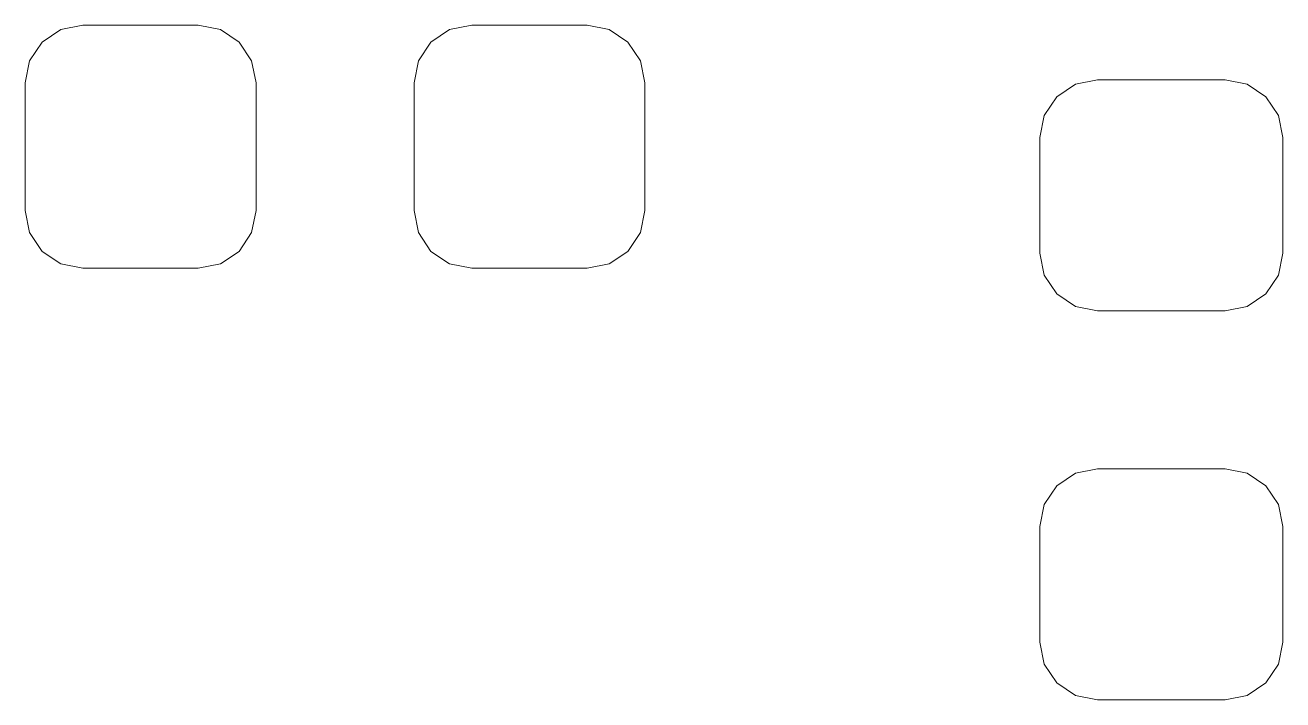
# Model space of a CAD drawing. Header units: millimetres. Extents: x -50 to 46, y -112 to 132.
# Drawn here: x -27.15 to -21.98, y 129.14 to 131.91 of the extents above; entities that cross this region are included whole.
import ezdxf

# ---------------------------------------------------------------- set-up
doc = ezdxf.new("R2010")
doc.units = ezdxf.units.MM
doc.header["$MEASUREMENT"] = 0
doc.layers.add('Layer 1', color=7, linetype='Continuous')

msp = doc.modelspace()

# ---------------------------------------------------------------- linework, layer by layer
at = {"layer": 'Layer 1', "lineweight": 9}
for points in [[(-26.2024, 131.1512), (-26.2024, 131.1512), (-26.2205, 131.0603), (-26.2205, 131.0603), (-26.2205, 131.0603), (-26.2205, 131.0603), (-26.272, 130.9833), (-26.272, 130.9833), (-26.272, 130.9833), (-26.272, 130.9833), (-26.349, 130.9318), (-26.349, 130.9318), (-26.349, 130.9318), (-26.349, 130.9318), (-26.4399, 130.9137), (-26.4399, 130.9137), (-26.4399, 130.9137), (-26.4399, 130.9137), (-26.9149, 130.9137), (-26.9149, 130.9137), (-26.9149, 130.9137), (-26.9149, 130.9137), (-27.0058, 130.9318), (-27.0058, 130.9318), (-27.0058, 130.9318), (-27.0058, 130.9318), (-27.0828, 130.9833), (-27.0828, 130.9833), (-27.0828, 130.9833), (-27.0828, 130.9833), (-27.1343, 131.0603), (-27.1343, 131.0603), (-27.1343, 131.0603), (-27.1343, 131.0603), (-27.1524, 131.1512), (-27.1524, 131.1512), (-27.1524, 131.1512), (-27.1524, 131.1512), (-27.1524, 131.6762), (-27.1524, 131.6762), (-27.1524, 131.6762), (-27.1524, 131.6762), (-27.1343, 131.7671), (-27.1343, 131.7671), (-27.1343, 131.7671), (-27.1343, 131.7671), (-27.0828, 131.8441), (-27.0828, 131.8441), (-27.0828, 131.8441), (-27.0828, 131.8441), (-27.0058, 131.8956), (-27.0058, 131.8956), (-27.0058, 131.8956), (-27.0058, 131.8956), (-26.9149, 131.9137), (-26.9149, 131.9137), (-26.9149, 131.9137), (-26.9149, 131.9137), (-26.4399, 131.9137), (-26.4399, 131.9137), (-26.4399, 131.9137), (-26.4399, 131.9137), (-26.349, 131.8956), (-26.349, 131.8956), (-26.349, 131.8956), (-26.349, 131.8956), (-26.272, 131.8441), (-26.272, 131.8441), (-26.272, 131.8441), (-26.272, 131.8441), (-26.2205, 131.7671), (-26.2205, 131.7671), (-26.2205, 131.7671), (-26.2205, 131.7671), (-26.2024, 131.6762), (-26.2024, 131.6762), (-26.2024, 131.6762), (-26.2024, 131.6762), (-26.2024, 131.1512), (-26.2024, 131.1512)], [(-24.6024, 131.1512), (-24.6024, 131.1512), (-24.6205, 131.0603), (-24.6205, 131.0603), (-24.6205, 131.0603), (-24.6205, 131.0603), (-24.672, 130.9833), (-24.672, 130.9833), (-24.672, 130.9833), (-24.672, 130.9833), (-24.749, 130.9318), (-24.749, 130.9318), (-24.749, 130.9318), (-24.749, 130.9318), (-24.8399, 130.9137), (-24.8399, 130.9137), (-24.8399, 130.9137), (-24.8399, 130.9137), (-25.3149, 130.9137), (-25.3149, 130.9137), (-25.3149, 130.9137), (-25.3149, 130.9137), (-25.4058, 130.9318), (-25.4058, 130.9318), (-25.4058, 130.9318), (-25.4058, 130.9318), (-25.4828, 130.9833), (-25.4828, 130.9833), (-25.4828, 130.9833), (-25.4828, 130.9833), (-25.5343, 131.0603), (-25.5343, 131.0603), (-25.5343, 131.0603), (-25.5343, 131.0603), (-25.5524, 131.1512), (-25.5524, 131.1512), (-25.5524, 131.1512), (-25.5524, 131.1512), (-25.5524, 131.6762), (-25.5524, 131.6762), (-25.5524, 131.6762), (-25.5524, 131.6762), (-25.5343, 131.7671), (-25.5343, 131.7671), (-25.5343, 131.7671), (-25.5343, 131.7671), (-25.4828, 131.8441), (-25.4828, 131.8441), (-25.4828, 131.8441), (-25.4828, 131.8441), (-25.4058, 131.8956), (-25.4058, 131.8956), (-25.4058, 131.8956), (-25.4058, 131.8956), (-25.3149, 131.9137), (-25.3149, 131.9137), (-25.3149, 131.9137), (-25.3149, 131.9137), (-24.8399, 131.9137), (-24.8399, 131.9137), (-24.8399, 131.9137), (-24.8399, 131.9137), (-24.749, 131.8956), (-24.749, 131.8956), (-24.749, 131.8956), (-24.749, 131.8956), (-24.672, 131.8441), (-24.672, 131.8441), (-24.672, 131.8441), (-24.672, 131.8441), (-24.6205, 131.7671), (-24.6205, 131.7671), (-24.6205, 131.7671), (-24.6205, 131.7671), (-24.6024, 131.6762), (-24.6024, 131.6762), (-24.6024, 131.6762), (-24.6024, 131.6762), (-24.6024, 131.1512), (-24.6024, 131.1512)], [(-22.7399, 130.7387), (-22.7399, 130.7387), (-22.8308, 130.7568), (-22.8308, 130.7568), (-22.8308, 130.7568), (-22.8308, 130.7568), (-22.9078, 130.8083), (-22.9078, 130.8083), (-22.9078, 130.8083), (-22.9078, 130.8083), (-22.9593, 130.8853), (-22.9593, 130.8853), (-22.9593, 130.8853), (-22.9593, 130.8853), (-22.9774, 130.9762), (-22.9774, 130.9762), (-22.9774, 130.9762), (-22.9774, 130.9762), (-22.9774, 131.4512), (-22.9774, 131.4512), (-22.9774, 131.4512), (-22.9774, 131.4512), (-22.9593, 131.5421), (-22.9593, 131.5421), (-22.9593, 131.5421), (-22.9593, 131.5421), (-22.9078, 131.6191), (-22.9078, 131.6191), (-22.9078, 131.6191), (-22.9078, 131.6191), (-22.8308, 131.6706), (-22.8308, 131.6706), (-22.8308, 131.6706), (-22.8308, 131.6706), (-22.7399, 131.6887), (-22.7399, 131.6887), (-22.7399, 131.6887), (-22.7399, 131.6887), (-22.2149, 131.6887), (-22.2149, 131.6887), (-22.2149, 131.6887), (-22.2149, 131.6887), (-22.124, 131.6706), (-22.124, 131.6706), (-22.124, 131.6706), (-22.124, 131.6706), (-22.047, 131.6191), (-22.047, 131.6191), (-22.047, 131.6191), (-22.047, 131.6191), (-21.9955, 131.5421), (-21.9955, 131.5421), (-21.9955, 131.5421), (-21.9955, 131.5421), (-21.9774, 131.4512), (-21.9774, 131.4512), (-21.9774, 131.4512), (-21.9774, 131.4512), (-21.9774, 130.9762), (-21.9774, 130.9762), (-21.9774, 130.9762), (-21.9774, 130.9762), (-21.9955, 130.8853), (-21.9955, 130.8853), (-21.9955, 130.8853), (-21.9955, 130.8853), (-22.047, 130.8083), (-22.047, 130.8083), (-22.047, 130.8083), (-22.047, 130.8083), (-22.124, 130.7568), (-22.124, 130.7568), (-22.124, 130.7568), (-22.124, 130.7568), (-22.2149, 130.7387), (-22.2149, 130.7387), (-22.2149, 130.7387), (-22.2149, 130.7387), (-22.7399, 130.7387), (-22.7399, 130.7387)], [(-22.7399, 129.1387), (-22.7399, 129.1387), (-22.8308, 129.1568), (-22.8308, 129.1568), (-22.8308, 129.1568), (-22.8308, 129.1568), (-22.9078, 129.2083), (-22.9078, 129.2083), (-22.9078, 129.2083), (-22.9078, 129.2083), (-22.9593, 129.2853), (-22.9593, 129.2853), (-22.9593, 129.2853), (-22.9593, 129.2853), (-22.9774, 129.3762), (-22.9774, 129.3762), (-22.9774, 129.3762), (-22.9774, 129.3762), (-22.9774, 129.8512), (-22.9774, 129.8512), (-22.9774, 129.8512), (-22.9774, 129.8512), (-22.9593, 129.9421), (-22.9593, 129.9421), (-22.9593, 129.9421), (-22.9593, 129.9421), (-22.9078, 130.0191), (-22.9078, 130.0191), (-22.9078, 130.0191), (-22.9078, 130.0191), (-22.8308, 130.0706), (-22.8308, 130.0706), (-22.8308, 130.0706), (-22.8308, 130.0706), (-22.7399, 130.0887), (-22.7399, 130.0887), (-22.7399, 130.0887), (-22.7399, 130.0887), (-22.2149, 130.0887), (-22.2149, 130.0887), (-22.2149, 130.0887), (-22.2149, 130.0887), (-22.124, 130.0706), (-22.124, 130.0706), (-22.124, 130.0706), (-22.124, 130.0706), (-22.047, 130.0191), (-22.047, 130.0191), (-22.047, 130.0191), (-22.047, 130.0191), (-21.9955, 129.9421), (-21.9955, 129.9421), (-21.9955, 129.9421), (-21.9955, 129.9421), (-21.9774, 129.8512), (-21.9774, 129.8512), (-21.9774, 129.8512), (-21.9774, 129.8512), (-21.9774, 129.3762), (-21.9774, 129.3762), (-21.9774, 129.3762), (-21.9774, 129.3762), (-21.9955, 129.2853), (-21.9955, 129.2853), (-21.9955, 129.2853), (-21.9955, 129.2853), (-22.047, 129.2083), (-22.047, 129.2083), (-22.047, 129.2083), (-22.047, 129.2083), (-22.124, 129.1568), (-22.124, 129.1568), (-22.124, 129.1568), (-22.124, 129.1568), (-22.2149, 129.1387), (-22.2149, 129.1387), (-22.2149, 129.1387), (-22.2149, 129.1387), (-22.7399, 129.1387), (-22.7399, 129.1387)]]:
    msp.add_open_spline(points, degree=3, knots=[0, 0, 0, 0, 0.047619, 0.047619, 0.047619, 0.047619, 0.095238, 0.095238, 0.095238, 0.095238, 0.142857, 0.142857, 0.142857, 0.142857, 0.190476, 0.190476, 0.190476, 0.190476, 0.238095, 0.238095, 0.238095, 0.238095, 0.285714, 0.285714, 0.285714, 0.285714, 0.333333, 0.333333, 0.333333, 0.333333, 0.380952, 0.380952, 0.380952, 0.380952, 0.428571, 0.428571, 0.428571, 0.428571, 0.47619, 0.47619, 0.47619, 0.47619, 0.52381, 0.52381, 0.52381, 0.52381, 0.571429, 0.571429, 0.571429, 0.571429, 0.619048, 0.619048, 0.619048, 0.619048, 0.666667, 0.666667, 0.666667, 0.666667, 0.714286, 0.714286, 0.714286, 0.714286, 0.761905, 0.761905, 0.761905, 0.761905, 0.809524, 0.809524, 0.809524, 0.809524, 0.857143, 0.857143, 0.857143, 0.857143, 0.904762, 0.904762, 0.904762, 0.904762, 1, 1, 1, 1], dxfattribs=at)

doc.saveas('drawing.dxf')
